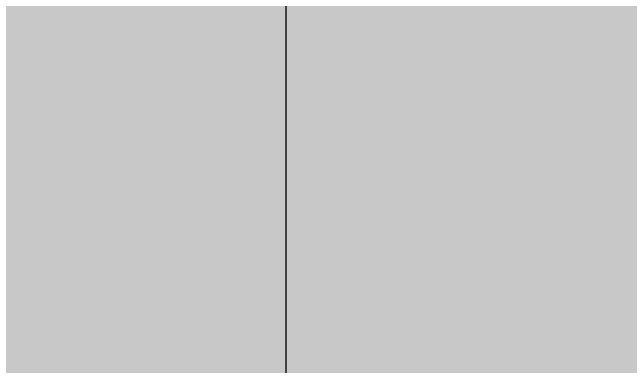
# Model space of a CAD drawing. Header units: inches. Extents: x 20139 to 37433, y -23296 to -20170.
# Drawn here: x 31317.7688 to 31317.8659, y -22254.255 to -22254.1993 of the extents above; entities that cross this region are included whole.
import ezdxf

# ---------------------------------------------------------------- set-up
doc = ezdxf.new("R2010")
doc.units = ezdxf.units.IN
doc.header["$MEASUREMENT"] = 0
doc.layers.add('A-WALL', color=113, linetype='Continuous', lineweight=9)
doc.layers.add('S-BEAM', color=12, linetype='Continuous', lineweight=9)

# ---------------------------------------------------------------- blocks, each defined once
blk = doc.blocks.new('Dimension Lumber - 2x8-V124-Level 1')
at = {"layer": 'S-BEAM'}
h = blk.add_hatch(color=256, dxfattribs=at)
h.paths.add_polyline_path([(22078.494846, -22278.42781), (22129.453068, -22278.42781), (22129.453068, -22276.92781), (22069.640225, -22276.92781), (22069.640225, -22278.42781)], flags=0)
h.paths.add_polyline_path([(22059.352825, -22278.42781), (22059.352825, -22276.92781), (22012.64672, -22276.92781), (22012.64672, -22278.42781)], flags=0)
h.paths.add_polyline_path([(22061.640225, -22278.42781), (22061.640225, -22276.92781), (22060.927625, -22276.92781), (22060.927625, -22278.42781)], flags=0)
blk.add_hatch(color=256, dxfattribs=at).paths.add_polyline_path([(22059.352825, -22278.42781), (22060.927625, -22278.42781), (22060.927625, -22276.92781), (22059.352825, -22276.92781)], flags=0)

msp = doc.modelspace()

# ---------------------------------------------------------------- hatches: boundary and pattern name
at = {"layer": 'A-WALL', "transparency": 33554649}
msp.add_hatch(color=256, dxfattribs=at).paths.add_polyline_path([(31317.811793, -22301.61531), (31319.386593, -22301.61531), (31319.386593, -21901.99031), (31317.811793, -21901.99031), (31317.811793, -22259.228123)], flags=0)

# ---------------------------------------------------------------- linework, layer by layer
at = {"layer": 'A-WALL', "lineweight": 25}
msp.add_line((31317.811793, -22301.61531), (31317.811793, -21901.99031), dxfattribs=at)

# ---------------------------------------------------------------- block references
at = {"layer": 'S-BEAM'}
msp.add_blockref('Dimension Lumber - 2x8-V124-Level 1', (9258.458967, 24.125), dxfattribs=at)

doc.saveas('drawing.dxf')
